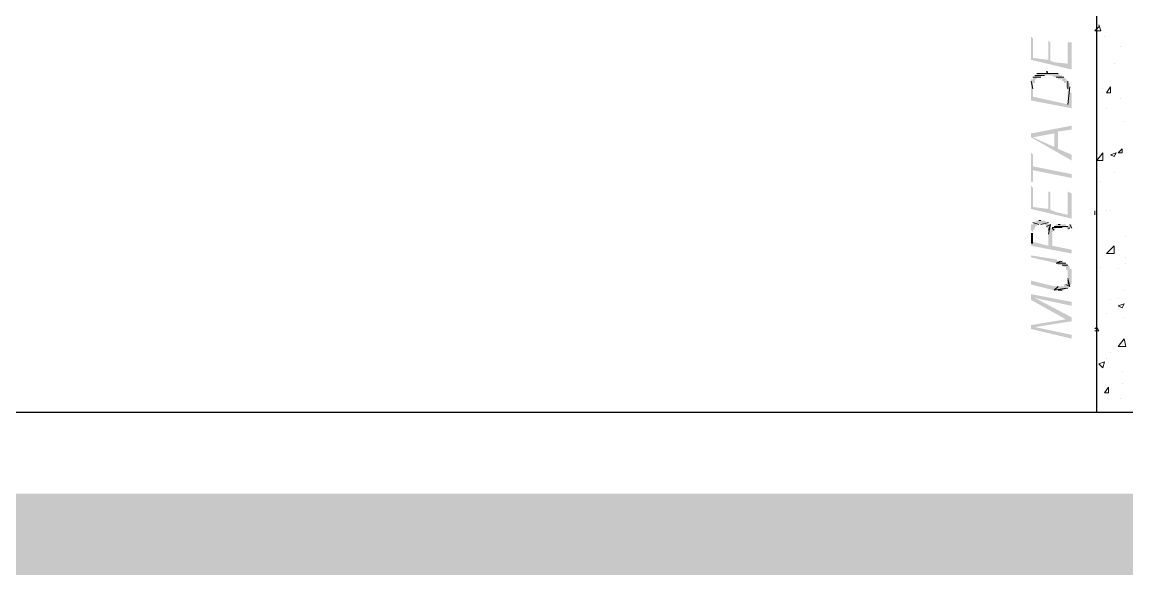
# Model space of a CAD drawing. Header units: millimetres. Extents: x 182 to 575, y -105 to 95.
# Drawn here: x 272.762 to 275.478, y 64.959 to 66.318 of the extents above; entities that cross this region are included whole.
import ezdxf

# ---------------------------------------------------------------- set-up
doc = ezdxf.new("R2010")
doc.units = ezdxf.units.MM
doc.header["$MEASUREMENT"] = 0
doc.layers.add('PDF_Geometry', color=7, linetype='Continuous')
doc.layers.add('PDF_Solid Fills', color=7, linetype='Continuous')

msp = doc.modelspace()

# ---------------------------------------------------------------- hatches: boundary and pattern name
at = {"layer": 'PDF_Solid Fills', "transparency": 33554559}
for points in [[(275.2421, 66.2253), (275.3421, 66.2015), (275.3421, 66.2681), (275.3326, 66.2681), (275.3326, 66.2158), (275.2988, 66.2195), (275.2897, 66.2233), (275.2897, 66.2681), (275.285, 66.2729), (275.285, 66.2253), (275.2469, 66.2301), (275.2469, 66.2777), (275.2421, 66.2824)], [(275.2421, 65.9253), (275.2469, 65.9253), (275.2469, 65.9539), (275.3421, 65.9348), (275.3421, 65.9443), (275.2469, 65.9634), (275.2469, 65.992), (275.2421, 65.9967)], [(275.2421, 65.8586), (275.3421, 65.8348), (275.3421, 65.8967), (275.3326, 65.9015), (275.3326, 65.8443), (275.304, 65.8507), (275.2897, 65.8566), (275.2897, 65.9015), (275.285, 65.9015), (275.285, 65.8586), (275.2469, 65.8634), (275.2469, 65.911), (275.2421, 65.9158)], [(275.2993, 65.6586), (275.3231, 65.6586), (275.327, 65.6626), (275.3326, 65.6634), (275.3373, 65.6681), (275.3421, 65.6777), (275.3421, 65.711), (275.3373, 65.711), (275.3373, 65.7158), (275.3326, 65.7205), (275.3278, 65.7253), (275.3231, 65.7253), (275.3183, 65.7301), (275.3088, 65.7301), (275.304, 65.7348), (275.2421, 65.7443), (275.2421, 65.7396), (275.304, 65.7253), (275.3088, 65.7205), (275.3183, 65.7205), (275.3231, 65.7158), (275.3278, 65.7158), (275.3278, 65.711), (275.3326, 65.7062), (275.3326, 65.6777), (275.3278, 65.6729), (275.3231, 65.6729), (275.3231, 65.6681), (275.2993, 65.6681), (275.2421, 65.6824), (275.2421, 65.6729)], [(275.2421, 65.6491), (275.2421, 65.6348), (275.3278, 65.5872), (275.2421, 65.5729), (275.2421, 65.5634), (275.3421, 65.5396), (275.3421, 65.5491), (275.2516, 65.5681), (275.3421, 65.5824), (275.3421, 65.592), (275.2516, 65.6396), (275.3421, 65.6205), (275.3421, 65.6301)]]:
    msp.add_hatch(color=256, dxfattribs=at).paths.add_polyline_path(points)
h = msp.add_hatch(color=256, dxfattribs=at)
h.paths.add_polyline_path([(275.2564, 66.1824), (275.2659, 66.1824), (275.2695, 66.186), (275.2754, 66.1872), (275.2897, 66.1872), (275.2954, 66.1862), (275.2993, 66.1824), (275.3088, 66.1824), (275.3088, 66.1777), (275.3183, 66.1777), (275.3183, 66.1729), (275.3231, 66.1729), (275.3231, 66.1681), (275.3278, 66.1681), (275.3278, 66.1586), (275.3326, 66.1539), (275.3326, 66.1158), (275.2469, 66.1348), (275.2469, 66.1681), (275.2516, 66.1681), (275.2516, 66.1777), (275.2564, 66.1777)])
h.paths.add_polyline_path([(275.2516, 66.1824), (275.2469, 66.1824), (275.2469, 66.1777), (275.2421, 66.1777), (275.2421, 66.1253), (275.3421, 66.1062), (275.3421, 66.1443), (275.3373, 66.1443), (275.3373, 66.1681), (275.3326, 66.1681), (275.3326, 66.1729), (275.3278, 66.1777), (275.3231, 66.1824), (275.3183, 66.1824), (275.3183, 66.1872), (275.3135, 66.1872), (275.3088, 66.192), (275.2564, 66.192), (275.2564, 66.1872), (275.2516, 66.1872)], flags=0)
h = msp.add_hatch(color=256, dxfattribs=at)
h.paths.add_polyline_path([(275.2993, 66.0443), (275.2993, 66.011), (275.2469, 66.0348)])
h.paths.add_polyline_path([(275.3421, 66.0634), (275.2421, 66.0443), (275.2421, 66.0348), (275.3421, 65.9777), (275.3421, 65.992), (275.3088, 66.0062), (275.3088, 66.0486), (275.3105, 66.0493), (275.3421, 66.0539)], flags=0)
h = msp.add_hatch(color=256, dxfattribs=at)
h.paths.add_polyline_path([(275.2469, 65.8015), (275.2469, 65.8062), (275.2516, 65.811), (275.2516, 65.8158), (275.2564, 65.8158), (275.2564, 65.8205), (275.2754, 65.8205), (275.2802, 65.8158), (275.2802, 65.811), (275.285, 65.811), (275.285, 65.7681), (275.2469, 65.7777), (275.2421, 65.7681), (275.3421, 65.7491), (275.3421, 65.7586), (275.2945, 65.7681), (275.2945, 65.8015), (275.2993, 65.8062), (275.304, 65.811), (275.2897, 65.811), (275.2897, 65.8205), (275.285, 65.8205), (275.285, 65.8253), (275.2802, 65.8253), (275.2754, 65.8301), (275.2564, 65.8301), (275.2516, 65.8253), (275.2469, 65.8253), (275.2469, 65.8205), (275.2421, 65.8205), (275.2421, 65.8062)])
h.paths.add_polyline_path([(275.3373, 65.811), (275.3326, 65.811), (275.3326, 65.8062)])
h.paths.add_polyline_path([(275.3326, 65.8158), (275.3278, 65.8158), (275.3278, 65.8205), (275.304, 65.8205), (275.2993, 65.8158), (275.3421, 65.811), (275.3421, 65.8205), (275.3373, 65.8205)])

# ---------------------------------------------------------------- linework, layer by layer
at = {"layer": 'PDF_Geometry', "lineweight": 25}
for points in [[(275.404, 65.3586), (275.404, 67.2062), (275.6183, 67.2062), (275.6183, 67.0586)], [(269.185, 65.3586), (275.6183, 65.3586), (275.6183, 67.0062)]]:
    msp.add_lwpolyline(points, dxfattribs=at)
at = {"layer": 'PDF_Geometry', "color": 254, "lineweight": 20, "true_color": 0xdddddd, "const_width": 0.2}
msp.add_lwpolyline([(302.8326, 66.2062), (276.804, 66.2062), (276.804, 65.0586), (268.5897, 65.0586), (268.5897, 66.3301), (255.2802, 66.3301)], dxfattribs=at)
at = {"layer": 'PDF_Geometry', "lineweight": 20}
for points in [[(275.4088, 66.311), (275.4135, 66.2967), (275.3993, 66.2967), (275.4088, 66.3062)], [(275.4231, 66.2824), (275.4231, 66.2824)], [(275.4612, 66.2586), (275.4612, 66.2586)], [(275.4469, 66.2158), (275.4469, 66.2158)], [(275.2754, 66.1872), (275.2516, 66.1872), (275.2754, 66.1872)], [(275.3088, 66.192), (275.2564, 66.192), (275.3088, 66.192)], [(275.2826, 66.1967), (275.2802, 66.1967), (275.2802, 66.1967), (275.2826, 66.1943), (275.2802, 66.192), (275.2802, 66.192), (275.304, 66.192)], [(275.2421, 66.1729), (275.2469, 66.1539), (275.2421, 66.1729)], [(275.2659, 66.1824), (275.2516, 66.1824), (275.2659, 66.1824)], [(275.3231, 66.1824), (275.304, 66.1824), (275.3231, 66.1824)], [(275.304, 66.1824), (275.3231, 66.1824), (275.304, 66.1824)], [(275.3326, 66.1539), (275.3326, 66.1729), (275.3326, 66.1539)], [(275.4183, 66.1539), (275.4183, 66.1539)], [(275.4278, 66.1062), (275.4278, 66.1062)], [(275.4612, 66.1301), (275.4612, 66.1301)], [(275.4707, 66.0729), (275.4707, 66.0729)], [(275.4183, 65.9967), (275.4183, 65.9967)], [(275.4659, 66.0015), (275.4659, 66.0015)], [(275.4469, 65.9491), (275.4469, 65.9491)], [(275.4135, 65.9253), (275.4135, 65.9253)], [(275.3993, 65.8539), (275.3993, 65.8539)], [(275.3993, 65.8443), (275.3993, 65.8539)], [(275.4088, 65.8443), (275.4088, 65.8443)], [(275.4278, 65.8539), (275.4278, 65.8539)], [(275.4373, 65.8539), (275.4373, 65.8539)], [(275.2612, 65.8205), (275.2469, 65.8253), (275.2612, 65.8205)], [(275.2659, 65.8301), (275.2612, 65.8301), (275.2659, 65.8301)], [(275.2612, 65.8301), (275.2659, 65.8301), (275.2612, 65.8301)], [(275.2659, 65.8205), (275.285, 65.8253), (275.2659, 65.8205)], [(275.2802, 65.8158), (275.2897, 65.8205), (275.2802, 65.8158)], [(275.285, 65.8062), (275.2897, 65.8205), (275.285, 65.8062)], [(275.285, 65.7967), (275.2897, 65.8205), (275.285, 65.7967)], [(275.2945, 65.8134), (275.3183, 65.8134), (275.2993, 65.8158)], [(275.2993, 65.8062), (275.2945, 65.811), (275.2993, 65.8062)], [(275.2993, 65.8158), (275.3326, 65.8158), (275.2993, 65.8158)], [(275.3326, 65.811), (275.3373, 65.811), (275.3326, 65.811)], [(275.3373, 65.8205), (275.3421, 65.811), (275.3373, 65.8205)], [(275.4754, 65.792), (275.4754, 65.792)], [(275.304, 65.7253), (275.3278, 65.7253), (275.304, 65.7253)], [(275.3278, 65.7253), (275.304, 65.7253), (275.3278, 65.7253)], [(275.4754, 65.7396), (275.4754, 65.7396)], [(275.4754, 65.7253), (275.4754, 65.7253)], [(275.3183, 65.7205), (275.3326, 65.7205), (275.3183, 65.7205)], [(275.4135, 65.7158), (275.4135, 65.7158)], [(275.4564, 65.711), (275.4564, 65.711)], [(275.3278, 65.6729), (275.3373, 65.6681), (275.3278, 65.6729)], [(275.3088, 65.6586), (275.3183, 65.6586), (275.3088, 65.6586)], [(275.3183, 65.6586), (275.3088, 65.6586), (275.3183, 65.6586)], [(275.4707, 65.6586), (275.4707, 65.6586)], [(275.404, 65.6348), (275.404, 65.6348)], [(275.4373, 65.6348), (275.4373, 65.6348)], [(275.4564, 65.6396), (275.4564, 65.6396)], [(275.4278, 65.6015), (275.4278, 65.6015)], [(275.4707, 65.592), (275.4707, 65.592)], [(275.3993, 65.5634), (275.404, 65.5681), (275.4088, 65.5586), (275.3993, 65.5586)], [(275.404, 65.5634), (275.404, 65.5634)], [(275.4659, 65.5253), (275.4659, 65.5253)], [(275.4278, 65.492), (275.4278, 65.492)], [(275.4373, 65.5062), (275.4373, 65.5062)], [(275.4659, 65.4586), (275.4659, 65.4586)], [(275.4659, 65.4301), (275.4659, 65.4301)], [(275.4612, 65.392), (275.4612, 65.392)]]:
    msp.add_lwpolyline(points, dxfattribs=at)
for points in [[(275.2612, 66.1824), (275.2469, 66.1824), (275.2612, 66.1824)], [(275.3373, 66.1586), (275.3326, 66.1158), (275.3373, 66.1586)], [(275.4373, 66.1586), (275.4373, 66.1443), (275.4278, 66.1443)], [(275.4183, 65.9777), (275.404, 65.9777), (275.4183, 65.9967)], [(275.4516, 65.9967), (275.4469, 65.9872), (275.4373, 65.992)], [(275.4659, 66.0062), (275.4659, 65.9967), (275.4564, 65.9967)], [(275.3135, 65.8205), (275.3088, 65.8205), (275.3135, 65.8205)], [(275.4469, 65.7491), (275.4278, 65.7491), (275.4469, 65.7681)], [(275.3183, 65.7301), (275.304, 65.7253), (275.3183, 65.7301)], [(275.3135, 65.7301), (275.304, 65.7253), (275.3135, 65.7301)], [(275.3231, 65.7253), (275.304, 65.7253), (275.3231, 65.7253)], [(275.3326, 65.6872), (275.3373, 65.6681), (275.3326, 65.6872)], [(275.3326, 65.6824), (275.3373, 65.6681), (275.3326, 65.6824)], [(275.3326, 65.6777), (275.3373, 65.6681), (275.3326, 65.6777)], [(275.3088, 65.6681), (275.2993, 65.6586), (275.3088, 65.6681)], [(275.3278, 65.6634), (275.2993, 65.6586), (275.3278, 65.6634)], [(275.3326, 65.6634), (275.2993, 65.6586), (275.3326, 65.6634)], [(275.4707, 65.6253), (275.4659, 65.6158), (275.4564, 65.6205)], [(275.4754, 65.5205), (275.4564, 65.5205), (275.4707, 65.5396)], [(275.4231, 65.4824), (275.4183, 65.4681), (275.4088, 65.4777)], [(275.4326, 65.4205), (275.4326, 65.4062), (275.4231, 65.4062)]]:
    msp.add_lwpolyline(points, close=True, dxfattribs=at)
msp.add_lwpolyline([(275.2445, 65.8039, 0, 0, 0), (275.2445, 65.7991, 0.00476, 0.00476, 0), (275.2445, 65.7729, 0, 0, 0)], format="xyseb", dxfattribs=at)

doc.saveas('drawing.dxf')
